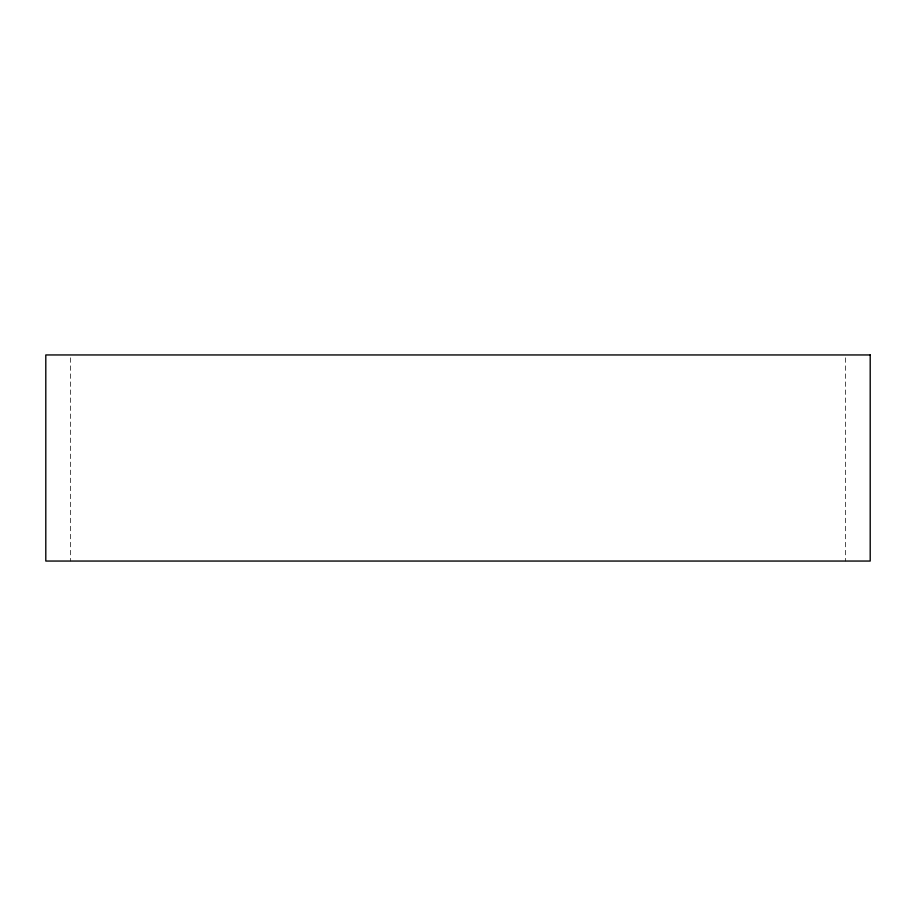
<?xml version="1.0" encoding="UTF-8"?>
<svg xmlns="http://www.w3.org/2000/svg" width="916" height="916" viewBox="0 0 916 916"><rect width="100%" height="100%" fill="white"/><g stroke="black" fill="none" stroke-linecap="round" stroke-linejoin="round"><path stroke-width="0.69" stroke-dasharray="4.58 3.44" d="M845.468 357.812L845.468 561.05M70.532 357.812L70.532 561.05"/><path stroke-width="1.37" d="M870.2 354.95L45.8 354.95L45.8 561.05L870.2 561.05L870.2 354.95"/></g></svg>
